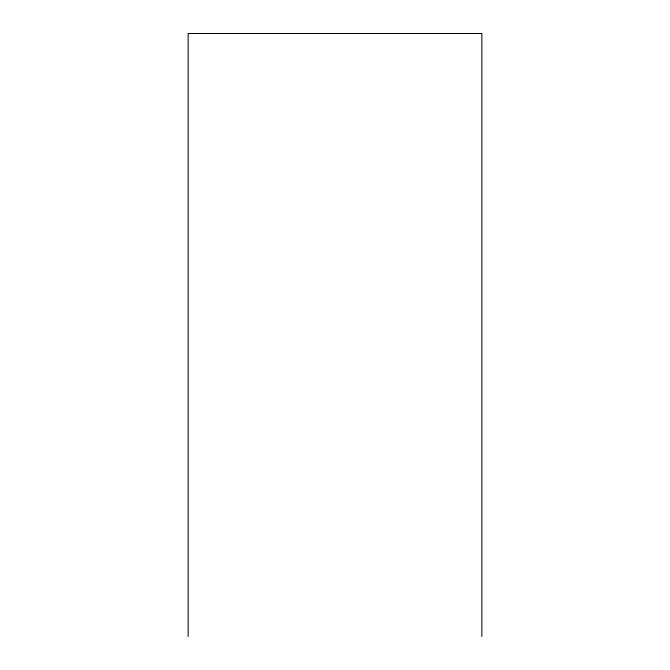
<?xml version="1.0" encoding="UTF-8"?>
<svg xmlns="http://www.w3.org/2000/svg" width="670" height="670" viewBox="0 0 670 670"><rect width="100%" height="100%" fill="white"/><g stroke="black" fill="none" stroke-linecap="round" stroke-linejoin="round"><path stroke-width="1" d="M481.856 636.5L481.856 33.5L188.144 33.5L188.144 636.5"/></g></svg>
